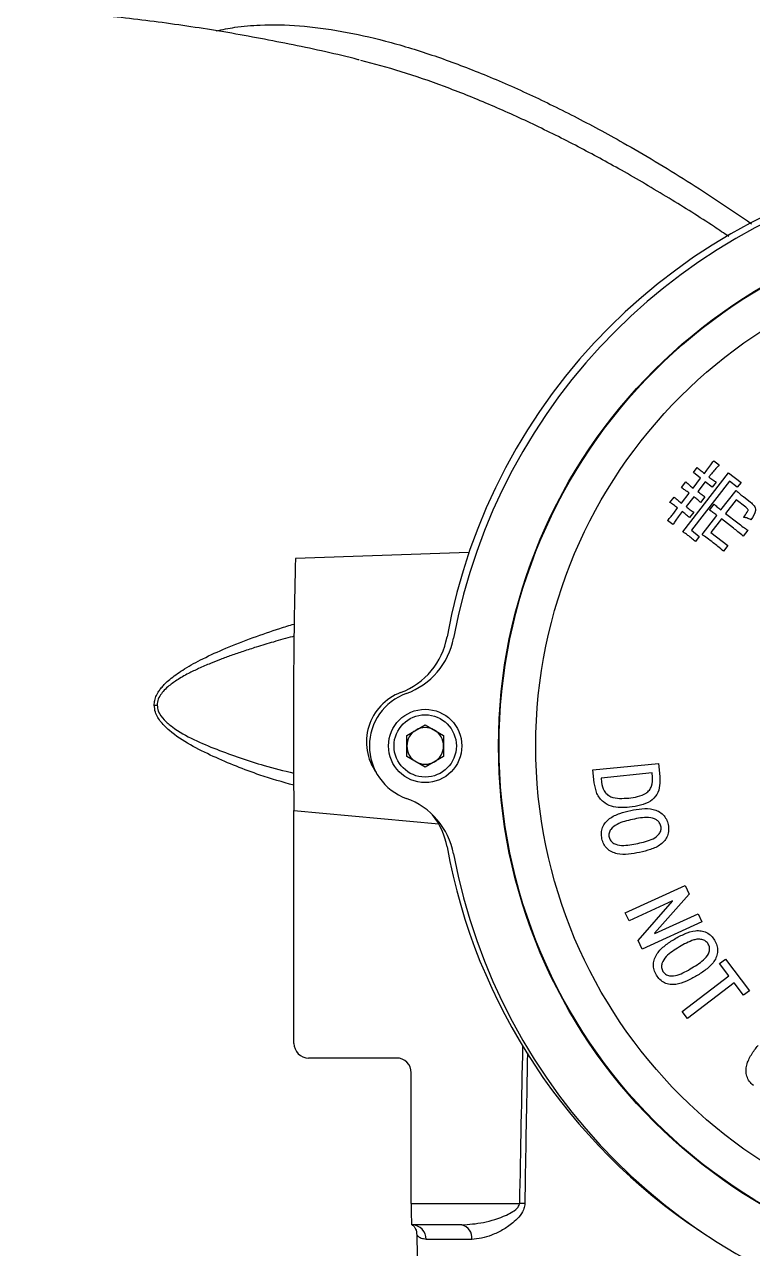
# Model space of a CAD drawing. Header units: millimetres. Extents: x 1846 to 4892, y 508 to 2661.
# Drawn here: x 3980.1 to 4079.3, y 2147.1 to 2314.1 of the extents above; entities that cross this region are included whole.
import ezdxf

# ---------------------------------------------------------------- set-up
doc = ezdxf.new("R2010")
doc.units = ezdxf.units.MM

msp = doc.modelspace()

# ---------------------------------------------------------------- linework, layer by layer
at = {"color": 7, "linetype": 'Continuous', "lineweight": 25}
for p, q in [((4071.255, 2252.936), (4071.795, 2253.634)), ((4074.034, 2254.551), (4074.771, 2253.983)), ((4069.836, 2244.858), (4076.067, 2252.92)), ((4071.225, 2250.841), (4072.249, 2252.167)), ((4072.249, 2252.167), (4071.255, 2252.936)), ((4072.762, 2252.829), (4073.104, 2253.27)), ((4073.729, 2252.787), (4073.388, 2252.345)), ((4076.067, 2252.92), (4077.76, 2251.611)), ((4069.624, 2250.902), (4070.222, 2251.675)), ((4076.181, 2251.775), (4071.002, 2245.073)), ((4072.875, 2251.683), (4071.851, 2250.358)), ((4073.833, 2250.943), (4072.875, 2251.683)), ((4074.374, 2251.642), (4073.833, 2250.943)), ((4075.025, 2247.844), (4077.075, 2250.495)), ((4077.248, 2250.949), (4076.181, 2251.775)), ((4077.76, 2251.611), (4077.248, 2250.949)), ((4068.06, 2248.876), (4068.628, 2249.613)), ((4069.631, 2248.779), (4070.685, 2250.141)), ((4071.31, 2249.658), (4070.257, 2248.296)), ((4072.837, 2249.654), (4072.239, 2248.881)), ((4073.471, 2247.811), (4074.098, 2248.622)), ((4077.103, 2249.238), (4075.651, 2247.36)), ((4078.392, 2248.242), (4077.103, 2249.238)), ((4078.077, 2249.661), (4079.035, 2248.921)), ((4068.578, 2247.416), (4069.118, 2248.116)), ((4069.744, 2247.632), (4069.176, 2246.896)), ((4071.315, 2247.535), (4070.747, 2246.799)), ((4072.437, 2244.494), (4074.455, 2247.107)), ((4075.651, 2247.36), (4077.309, 2246.078)), ((4068.481, 2245.844), (4067.744, 2246.412)), ((4075.081, 2246.624), (4073.66, 2244.784)), ((4076.739, 2245.342), (4075.081, 2246.624)), ((4071.002, 2245.073), (4072.069, 2244.246)), ((4072.069, 2244.246), (4071.529, 2243.548)), ((4073.66, 2244.784), (4075.98, 2242.99)), ((4078.664, 2245.092), (4078.037, 2244.281)), ((4040.659, 2242.037), (4016.996, 2241.21)), ((4075.98, 2242.99), (4075.382, 2242.217)), ((3997.749, 2221.23), (3998.144, 2221.23)), ((4032.19, 2217.108), (4034.69, 2218.552)), ((4034.69, 2218.552), (4037.19, 2217.108)), ((4032.19, 2214.222), (4032.19, 2217.108)), ((4037.19, 2217.108), (4037.19, 2214.222)), ((4034.69, 2212.778), (4032.19, 2214.222)), ((4037.19, 2214.222), (4034.69, 2212.778)), ((4057.572, 2212.386), (4066.488, 2213.291)), ((4057.751, 2210.613), (4057.572, 2212.386)), ((4065.619, 2211.991), (4058.683, 2211.285)), ((4065.677, 2211.418), (4065.619, 2211.991)), ((4066.488, 2213.291), (4066.667, 2211.517)), ((4058.683, 2211.285), (4058.741, 2210.712)), ((4016.781, 2206.876), (4036.54, 2205.063)), ((4016.789, 2175.104), (4016.781, 2206.876)), ((4061.981, 2192.91), (4070.147, 2196.648)), ((4070.694, 2195.453), (4065.975, 2190.116)), ((4070.147, 2196.648), (4070.694, 2195.453)), ((4068.406, 2194.522), (4062.484, 2191.81)), ((4063.71, 2189.136), (4068.427, 2194.475)), ((4068.427, 2194.475), (4068.406, 2194.522)), ((4062.484, 2191.81), (4061.981, 2192.91)), ((4065.996, 2190.068), (4071.918, 2192.779)), ((4071.918, 2192.779), (4072.421, 2191.682)), ((4072.421, 2191.682), (4064.256, 2187.943)), ((4064.256, 2187.943), (4063.71, 2189.136)), ((4065.975, 2190.116), (4065.996, 2190.068)), ((4074.836, 2185.978), (4075.632, 2186.582)), ((4076.109, 2184.301), (4074.836, 2185.978)), ((4075.632, 2186.582), (4078.907, 2182.266)), ((4069.739, 2179.467), (4076.109, 2184.301)), ((4076.84, 2183.338), (4070.47, 2178.504)), ((4078.111, 2181.662), (4076.84, 2183.338)), ((4078.907, 2182.266), (4078.111, 2181.662)), ((4070.47, 2178.504), (4069.739, 2179.467)), ((4030.789, 2173.104), (4018.789, 2173.104)), ((4032.794, 2153.259), (4032.789, 2171.104)), ((4032.794, 2153.259), (4047.544, 2153.259)), ((4039.675, 2150.337), (4032.821, 2150.337)), ((4033.548, 2148.965), (4034.434, 2098.21)), ((4041.037, 2148.372), (4034.81, 2148.372))]:
    msp.add_line(p, q, dxfattribs=at)
for centre, radius in [((4117.19, 2215.665), 72.5), ((4117.19, 2215.665), 72.418), ((4117.19, 2215.665), 67.42), ((4034.69, 2215.665), 5), ((4034.69, 2215.665), 4.25)]:
    msp.add_circle(centre, radius, dxfattribs=at)
for centre, radius, start, end in [((4116.375, 2216.212), 79.998, 100.30733, 169.69513), ((4117.19, 2215.665), 80, 100.6021, 169.3979), ((5015.571, 2217.802), 998.85, 178.657155, 180.626784), ((4027.828, 2232.312), 10, 290.58812, 349.69489), ((4028.726, 2232.224), 10, 289.80619, 349.3979), ((4033.877, 2216.21), 7.2, 110.58893, 215.5629), ((4034.69, 2215.665), 7.6, 109.80619, 250.19381), ((4034.69, 2215.665), 2.5, 120, 180), ((4034.69, 2215.665), 2.5, 60, 120), ((4034.69, 2215.665), 2.5, 0, 60), ((4034.69, 2215.665), 2.5, 180, 240), ((4034.69, 2215.665), 2.5, 300, 0), ((4034.69, 2215.665), 2.5, 240, 300), ((4028.726, 2199.106), 10, 10.6021, 70.19381), ((4027.828, 2200.109), 10, 10.30557, 37.99554), ((4116.376, 2216.209), 80, 190.3053, 236.57581), ((4117.19, 2215.665), 80, 190.6021, 259.3979), ((4111.014, 2152.541), 78.224, 179.47425, 181.61433), ((4046.195, 2082.302), 70.97, 88.32643, 88.91078), ((4032.864, 2148.391), 1.947, 359.43492, 88.4218), ((4039.291, 2148.617), 1.763, 352.03665, 77.40158)]:
    msp.add_arc(centre, radius, start, end, dxfattribs=at)
for centre, major_axis, ratio, start_param, end_param in [((4018.789, 2175.104), (-1.286, 1.532), 0.9997539, 0.8729109, 2.4437073), ((4056.908, 1687.717), (-0.161, 664.368), 0.019519, 0.7480035, 0.7943743), ((4030.789, 2171.104), (-1.286, 1.532), 0.9997539, 4.0145036, 5.5852999)]:
    msp.add_ellipse(centre, major_axis=major_axis, ratio=ratio, start_param=start_param, end_param=end_param, dxfattribs=at)
for points, knots in [([(4025.704, 2309.214), (4025.651, 2309.228), (4022.669, 2310.019), (4016.694, 2311.291), (4007.796, 2313.004), (3998.858, 2314.354), (3989.903, 2315.392), (3980.94, 2316.103), (3971.981, 2316.501), (3963.037, 2316.557), (3956.165, 2316.422), (3952.284, 2316.166), (3951.371, 2316.105)], [0, 0, 0, 0, 0.0022241, 0.1234908, 0.2444216, 0.3650249, 0.4853084, 0.6052783, 0.7249402, 0.8442984, 0.9633566, 1, 1, 1, 1]), ([(4006.207, 2313.184), (4007.042, 2313.362), (4008.956, 2313.771), (4012.703, 2314.069), (4017.533, 2313.979), (4023.256, 2313.222), (4029.298, 2311.872), (4035.512, 2309.991), (4041.947, 2307.603), (4048.437, 2304.794), (4055.047, 2301.569), (4062.365, 2297.609), (4070.473, 2292.792), (4076.284, 2288.863), (4079.207, 2286.886)], [0, 0, 0, 0, 0.0441267, 0.101238, 0.1845333, 0.2698175, 0.3532396, 0.4389211, 0.522355, 0.608027, 0.691154, 0.7762301, 0.887439, 1, 1, 1, 1]), ([(4076.081, 2285.135), (4075.429, 2285.578), (4072.743, 2287.403), (4067.858, 2290.448), (4061.659, 2294.105), (4055.455, 2297.473), (4049.406, 2300.493), (4043.31, 2303.247), (4037.298, 2305.648), (4031.468, 2307.674), (4027.741, 2308.675), (4025.926, 2309.162)], [0, 0, 0, 0, 0.0387382, 0.1596106, 0.287043, 0.4023979, 0.5232706, 0.6430913, 0.7641464, 0.8851093, 1, 1, 1, 1]), ([(4071.795, 2253.634), (4071.972, 2253.479), (4072.287, 2253.201), (4072.617, 2252.943), (4072.762, 2252.829)], [0, 0, 0, 0, 0.5599747, 1, 1, 1, 1]), ([(4073.104, 2253.27), (4073.28, 2253.508), (4073.595, 2253.931), (4073.9, 2254.362), (4074.034, 2254.551)], [0, 0, 0, 0, 0.5599933, 1, 1, 1, 1]), ([(4074.771, 2253.983), (4074.57, 2253.764), (4074.213, 2253.375), (4073.877, 2252.967), (4073.729, 2252.787)], [0, 0, 0, 0, 0.5600362, 1, 1, 1, 1]), ([(4073.388, 2252.345), (4073.568, 2252.209), (4073.89, 2251.965), (4074.226, 2251.74), (4074.374, 2251.642)], [0, 0, 0, 0, 0.56, 1, 1, 1, 1]), ([(4070.685, 2250.141), (4070.49, 2250.288), (4070.143, 2250.55), (4069.783, 2250.794), (4069.624, 2250.902)], [0, 0, 0, 0, 0.5599849, 1, 1, 1, 1]), ([(4070.222, 2251.675), (4070.406, 2251.514), (4070.733, 2251.229), (4071.075, 2250.96), (4071.225, 2250.841)], [0, 0, 0, 0, 0.5600053, 1, 1, 1, 1]), ([(4071.851, 2250.358), (4072.032, 2250.222), (4072.355, 2249.98), (4072.69, 2249.754), (4072.837, 2249.654)], [0, 0, 0, 0, 0.55998259, 1, 1, 1, 1]), ([(4077.075, 2250.495), (4077.258, 2250.334), (4077.585, 2250.048), (4077.926, 2249.779), (4078.077, 2249.661)], [0, 0, 0, 0, 0.5599812, 1, 1, 1, 1]), ([(4069.118, 2248.116), (4068.925, 2248.263), (4068.579, 2248.527), (4068.218, 2248.77), (4068.06, 2248.876)], [0, 0, 0, 0, 0.5600194, 1, 1, 1, 1]), ([(4068.628, 2249.613), (4068.812, 2249.453), (4069.139, 2249.167), (4069.481, 2248.898), (4069.631, 2248.779)], [0, 0, 0, 0, 0.56000533, 1, 1, 1, 1]), ([(4072.239, 2248.881), (4072.07, 2249.031), (4071.768, 2249.299), (4071.45, 2249.548), (4071.31, 2249.658)], [0, 0, 0, 0, 0.5599933, 1, 1, 1, 1]), ([(4074.098, 2248.622), (4074.267, 2248.471), (4074.569, 2248.203), (4074.886, 2247.953), (4075.025, 2247.844)], [0, 0, 0, 0, 0.5599759, 1, 1, 1, 1]), ([(4079.035, 2248.921), (4079.214, 2248.771), (4079.483, 2248.545), (4079.733, 2248.132), (4079.714, 2247.407), (4079.379, 2246.909), (4079.111, 2246.509)], [0, 0, 0, 0, 0.2504432, 0.3755386, 0.4997875, 1, 1, 1, 1]), ([(4067.744, 2246.412), (4067.903, 2246.597), (4068.186, 2246.928), (4068.458, 2247.266), (4068.578, 2247.416)], [0, 0, 0, 0, 0.5600086, 1, 1, 1, 1]), ([(4070.747, 2246.799), (4070.564, 2246.959), (4070.237, 2247.246), (4069.895, 2247.514), (4069.744, 2247.632)], [0, 0, 0, 0, 0.5599792, 1, 1, 1, 1]), ([(4070.257, 2248.296), (4070.451, 2248.149), (4070.798, 2247.887), (4071.157, 2247.643), (4071.315, 2247.535)], [0, 0, 0, 0, 0.5599827, 1, 1, 1, 1]), ([(4074.455, 2247.107), (4074.275, 2247.243), (4073.953, 2247.486), (4073.618, 2247.712), (4073.471, 2247.811)], [0, 0, 0, 0, 0.5599803, 1, 1, 1, 1]), ([(4078.073, 2246.842), (4078.26, 2247.066), (4078.493, 2247.345), (4078.698, 2247.683), (4078.741, 2247.829), (4078.643, 2248.034), (4078.504, 2248.149), (4078.392, 2248.242)], [0, 0, 0, 0, 0.500942, 0.6260883, 0.6883905, 0.7508516, 1, 1, 1, 1]), ([(4069.176, 2246.896), (4069.042, 2246.702), (4068.803, 2246.356), (4068.579, 2246.001), (4068.481, 2245.844)], [0, 0, 0, 0, 0.55994664, 1, 1, 1, 1]), ([(4078.037, 2244.281), (4077.798, 2244.483), (4077.372, 2244.845), (4076.932, 2245.19), (4076.739, 2245.342)], [0, 0, 0, 0, 0.5600006, 1, 1, 1, 1]), ([(4077.309, 2246.078), (4077.559, 2245.89), (4078.005, 2245.554), (4078.463, 2245.233), (4078.664, 2245.092)], [0, 0, 0, 0, 0.5599937, 1, 1, 1, 1]), ([(4079.111, 2246.509), (4078.927, 2246.603), (4078.598, 2246.77), (4078.234, 2246.82), (4078.073, 2246.842)], [0, 0, 0, 0, 0.56002002, 1, 1, 1, 1]), ([(4070.636, 2244.297), (4070.491, 2244.407), (4070.231, 2244.605), (4069.957, 2244.781), (4069.836, 2244.858)], [0, 0, 0, 0, 0.5599656, 1, 1, 1, 1]), ([(4071.529, 2243.548), (4071.366, 2243.693), (4071.075, 2243.95), (4070.77, 2244.191), (4070.636, 2244.297)], [0, 0, 0, 0, 0.5599999, 1, 1, 1, 1]), ([(4073.973, 2243.364), (4073.691, 2243.582), (4073.187, 2243.969), (4072.666, 2244.334), (4072.437, 2244.494)], [0, 0, 0, 0, 0.5600112, 1, 1, 1, 1]), ([(4075.382, 2242.217), (4075.124, 2242.437), (4074.663, 2242.83), (4074.184, 2243.201), (4073.973, 2243.364)], [0, 0, 0, 0, 0.5599742, 1, 1, 1, 1]), ([(3997.749, 2221.23), (3997.752, 2221.331), (3997.762, 2221.663), (3997.9, 2222.236), (3998.184, 2222.84), (3998.532, 2223.366), (3998.907, 2223.827), (3999.412, 2224.349), (4000.075, 2224.927), (4000.921, 2225.557), (4002.343, 2226.486), (4004.538, 2227.674), (4007.669, 2229.089), (4011.18, 2230.444), (4014.296, 2231.522), (4016.169, 2232.094), (4016.819, 2232.293)], [0, 0, 0, 0, 0.01302199, 0.04288205, 0.07529357, 0.09894539, 0.12454685, 0.15231428, 0.19322334, 0.23895275, 0.28971324, 0.41482048, 0.56480253, 0.74017506, 0.90988204, 1, 1, 1, 1]), ([(4016.808, 2230.62), (4016.74, 2230.602), (4015.799, 2230.358), (4014.081, 2229.87), (4011.842, 2229.202), (4009.928, 2228.585), (4008.295, 2228.024), (4006.805, 2227.477), (4005.318, 2226.89), (4003.861, 2226.26), (4002.317, 2225.511), (4000.897, 2224.705), (3999.742, 2223.876), (3998.97, 2223.134), (3998.455, 2222.446), (3998.177, 2221.794), (3998.152, 2221.365), (3998.144, 2221.23)], [0, 0, 0, 0, 0.009951, 0.1360327, 0.2492574, 0.3358381, 0.4158837, 0.4894125, 0.5564481, 0.6377344, 0.7094145, 0.7940982, 0.8633473, 0.9052997, 0.9411753, 0.9815269, 1, 1, 1, 1]), ([(4016.772, 2210.292), (4015.229, 2210.737), (4011.51, 2211.811), (4006.795, 2213.726), (4002.648, 2215.734), (4000.245, 2217.311), (3998.658, 2218.857), (3997.875, 2220.057), (3997.783, 2220.912), (3997.749, 2221.23)], [0, 0, 0, 0, 0.2142375, 0.5166297, 0.6688949, 0.820442, 0.8894469, 0.9587584, 1, 1, 1, 1]), ([(3998.144, 2221.23), (3998.18, 2220.954), (3998.278, 2220.195), (3999.087, 2219.163), (4000.701, 2217.826), (4003.132, 2216.471), (4007.322, 2214.751), (4011.874, 2213.164), (4015.417, 2212.285), (4016.769, 2211.95)], [0, 0, 0, 0, 0.0379535, 0.1043013, 0.1730755, 0.3295994, 0.4868018, 0.8040508, 1, 1, 1, 1]), ([(4062.566, 2207.308), (4062.151, 2207.28), (4061.321, 2207.224), (4060.071, 2207.378), (4058.865, 2207.985), (4058.007, 2209.159), (4057.836, 2210.128), (4057.751, 2210.613)], [0, 0, 0, 0, 0.1873686, 0.3744545, 0.5606512, 0.7799286, 1, 1, 1, 1]), ([(4058.741, 2210.712), (4058.818, 2210.303), (4058.932, 2209.689), (4059.463, 2209.041), (4060.172, 2208.609), (4061.216, 2208.472), (4062.031, 2208.53), (4062.439, 2208.56)], [0, 0, 0, 0, 0.2491686, 0.3742314, 0.4992481, 0.7491493, 1, 1, 1, 1]), ([(4062.439, 2208.56), (4062.848, 2208.614), (4063.664, 2208.721), (4064.664, 2209.07), (4065.283, 2209.631), (4065.696, 2210.367), (4065.685, 2210.998), (4065.677, 2211.418)], [0, 0, 0, 0, 0.2508567, 0.500793, 0.6258591, 0.7509329, 1, 1, 1, 1]), ([(4066.667, 2211.517), (4066.69, 2211.095), (4066.735, 2210.252), (4066.363, 2209.003), (4065.392, 2208.016), (4064.042, 2207.51), (4063.059, 2207.376), (4062.566, 2207.308)], [0, 0, 0, 0, 0.1870739, 0.3734257, 0.5592438, 0.7792964, 1, 1, 1, 1]), ([(4058.784, 2203.012), (4058.746, 2203.27), (4058.671, 2203.785), (4058.843, 2204.561), (4059.244, 2205.238), (4060.008, 2205.954), (4061.206, 2206.505), (4062.212, 2206.75), (4062.715, 2206.872)], [0, 0, 0, 0, 0.1250192, 0.2498558, 0.3747912, 0.4997815, 0.7495749, 1, 1, 1, 1]), ([(4062.715, 2206.872), (4063.222, 2206.965), (4064.233, 2207.15), (4065.543, 2207.133), (4066.522, 2206.782), (4067.151, 2206.319), (4067.616, 2205.682), (4067.754, 2205.184), (4067.823, 2204.934)], [0, 0, 0, 0, 0.2504567, 0.5002532, 0.6252173, 0.7501267, 0.8749622, 1, 1, 1, 1]), ([(4062.978, 2205.632), (4062.245, 2205.479), (4061.149, 2205.25), (4060.073, 2204.462), (4059.721, 2203.782), (4059.75, 2203.408), (4059.764, 2203.221)], [0, 0, 0, 0, 0.5017694, 0.750141, 0.875232, 1, 1, 1, 1]), ([(4066.842, 2204.726), (4066.781, 2204.901), (4066.659, 2205.252), (4066.081, 2205.742), (4064.785, 2206.025), (4063.703, 2205.79), (4062.978, 2205.632)], [0, 0, 0, 0, 0.1248189, 0.2499539, 0.4981871, 1, 1, 1, 1]), ([(4063.67, 2202.379), (4064.39, 2202.528), (4065.465, 2202.751), (4066.548, 2203.501), (4066.887, 2204.175), (4066.857, 2204.542), (4066.842, 2204.726)], [0, 0, 0, 0, 0.5019475, 0.7502431, 0.8752926, 1, 1, 1, 1]), ([(4067.823, 2204.934), (4067.86, 2204.68), (4067.936, 2204.171), (4067.769, 2203.404), (4067.378, 2202.731), (4066.615, 2202.031), (4065.426, 2201.5), (4064.432, 2201.259), (4063.934, 2201.139)], [0, 0, 0, 0, 0.1250247, 0.249832, 0.3747171, 0.499688, 0.7495364, 1, 1, 1, 1]), ([(4063.934, 2201.139), (4063.426, 2201.046), (4062.413, 2200.859), (4061.102, 2200.861), (4060.112, 2201.184), (4059.468, 2201.631), (4058.993, 2202.264), (4058.853, 2202.763), (4058.784, 2203.012)], [0, 0, 0, 0, 0.2504518, 0.5003272, 0.6253213, 0.7502035, 0.8750019, 1, 1, 1, 1]), ([(4059.764, 2203.221), (4059.826, 2203.045), (4059.951, 2202.693), (4060.557, 2202.228), (4061.86, 2201.989), (4062.945, 2202.223), (4063.67, 2202.379)], [0, 0, 0, 0, 0.1247323, 0.24978, 0.4982226, 1, 1, 1, 1]), ([(4068.697, 2189.333), (4069.146, 2189.584), (4070.043, 2190.087), (4071.289, 2190.499), (4072.329, 2190.484), (4073.075, 2190.249), (4073.721, 2189.796), (4074.013, 2189.369), (4074.159, 2189.155)], [0, 0, 0, 0, 0.2504523, 0.5002239, 0.6252071, 0.75011, 0.874969, 1, 1, 1, 1]), ([(4066.227, 2184.409), (4066.108, 2184.64), (4065.869, 2185.103), (4065.785, 2185.893), (4065.942, 2186.663), (4066.433, 2187.587), (4067.387, 2188.497), (4068.26, 2189.054), (4068.697, 2189.333)], [0, 0, 0, 0, 0.1250036, 0.2498616, 0.3747616, 0.4997388, 0.7495522, 1, 1, 1, 1]), ([(4073.297, 2188.641), (4073.183, 2188.787), (4072.954, 2189.081), (4072.421, 2189.279), (4071.869, 2189.339), (4070.785, 2189.08), (4069.987, 2188.616), (4069.348, 2188.245)], [0, 0, 0, 0, 0.1244998, 0.2492948, 0.3742933, 0.4995067, 1, 1, 1, 1]), ([(4071.056, 2185.389), (4071.688, 2185.764), (4072.632, 2186.325), (4073.417, 2187.385), (4073.519, 2188.133), (4073.371, 2188.472), (4073.297, 2188.641)], [0, 0, 0, 0, 0.5018684, 0.7502116, 0.8752611, 1, 1, 1, 1]), ([(4074.159, 2189.155), (4074.277, 2188.926), (4074.514, 2188.469), (4074.607, 2187.689), (4074.45, 2186.926), (4073.956, 2186.016), (4073.002, 2185.128), (4072.139, 2184.577), (4071.707, 2184.301)], [0, 0, 0, 0, 0.1249965, 0.249855, 0.3747479, 0.4997368, 0.7495608, 1, 1, 1, 1]), ([(4069.348, 2188.245), (4068.704, 2187.863), (4067.742, 2187.292), (4066.975, 2186.198), (4066.867, 2185.44), (4067.015, 2185.095), (4067.089, 2184.923)], [0, 0, 0, 0, 0.501761, 0.750183, 0.8753162, 1, 1, 1, 1]), ([(4067.089, 2184.923), (4067.205, 2184.777), (4067.437, 2184.486), (4068.159, 2184.239), (4069.47, 2184.434), (4070.42, 2185.006), (4071.056, 2185.389)], [0, 0, 0, 0, 0.124711, 0.2497335, 0.4981823, 1, 1, 1, 1]), ([(4071.707, 2184.301), (4071.257, 2184.049), (4070.358, 2183.545), (4069.117, 2183.124), (4068.075, 2183.109), (4067.321, 2183.322), (4066.667, 2183.767), (4066.374, 2184.195), (4066.227, 2184.409)], [0, 0, 0, 0, 0.2504337, 0.5002812, 0.6252688, 0.7501695, 0.8749936, 1, 1, 1, 1]), ([(4048.633, 2173.806), (4048.611, 2172.639), (4048.484, 2165.784), (4048.366, 2158.929), (4048.268, 2153.241)], [0, 0, 0, 0, 0.1703401, 1, 1, 1, 1]), ([(4079.441, 2169.356), (4079.25, 2169.533), (4078.868, 2169.886), (4078.518, 2170.598), (4078.403, 2171.375), (4078.548, 2172.411), (4079.132, 2173.591), (4079.762, 2174.412), (4080.077, 2174.822)], [0, 0, 0, 0, 0.1250093, 0.2498545, 0.3747778, 0.4997916, 0.7495853, 1, 1, 1, 1]), ([(4039.675, 2150.337), (4040.655, 2150.416), (4042.662, 2150.576), (4045.067, 2151.318), (4046.632, 2152.111), (4047.25, 2152.569), (4047.485, 2152.97), (4047.535, 2153.144), (4047.541, 2153.224), (4047.544, 2153.259)], [0, 0, 0, 0, 0.35502129, 0.72754145, 0.8396702, 0.94189457, 0.97391996, 0.98885849, 1, 1, 1, 1]), ([(4048.268, 2153.241), (4048.265, 2153.184), (4048.253, 2152.901), (4048.067, 2152.22), (4047.479, 2151.374), (4046.481, 2150.451), (4045.224, 2149.608), (4043.778, 2148.932), (4042.363, 2148.468), (4041.479, 2148.404), (4041.037, 2148.372)], [0, 0, 0, 0, 0.0162573, 0.0803535, 0.1974896, 0.3113043, 0.4880382, 0.6650371, 0.8326451, 1, 1, 1, 1]), ([(4032.92, 2150.328), (4032.947, 2150.323), (4033.005, 2150.311), (4033.005, 2150.304), (4033.048, 2150.27), (4033.147, 2150.154), (4033.258, 2149.997), (4033.385, 2149.762), (4033.519, 2149.407), (4033.533, 2149.114), (4033.54, 2148.962)], [0, 0, 0, 0, 0.2629743, 0.5663445, 0.7439995, 0.8209108, 0.8598529, 0.8940914, 0.9449946, 1, 1, 1, 1]), ([(4034.81, 2148.372), (4034.578, 2148.404), (4034.112, 2148.469), (4033.648, 2148.844), (4033.6, 2148.922), (4033.573, 2148.965)], [0, 0, 0, 0, 0.3069361, 0.6184433, 1, 1, 1, 1])]:
    msp.add_open_spline(points, degree=3, knots=knots, dxfattribs=at)

doc.saveas('drawing.dxf')
